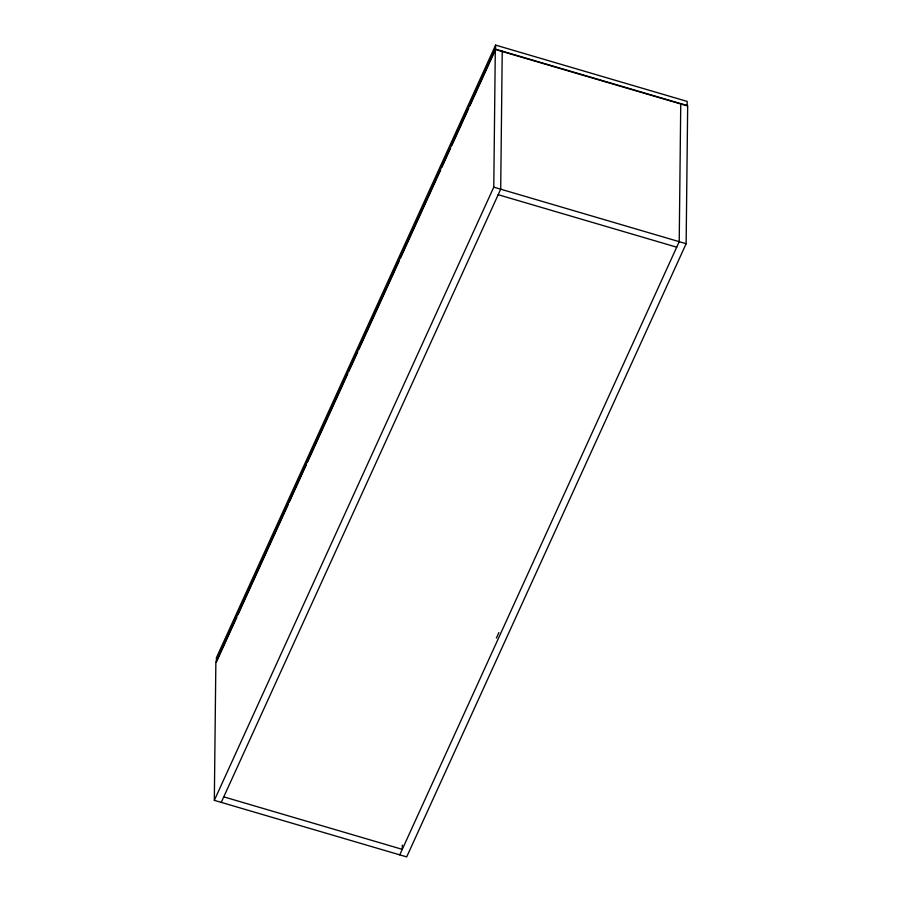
<?xml version="1.0" encoding="UTF-8"?>
<svg xmlns="http://www.w3.org/2000/svg" width="902" height="902" viewBox="0 0 902 902"><rect width="100%" height="100%" fill="white"/><g stroke="black" fill="none" stroke-linecap="round" stroke-linejoin="round"><path stroke-width="1.35" d="M214.326 800.345L215.86 662.316L495.311 49.114L687.674 105.669L686.14 243.709L406.689 856.9L214.326 800.345L493.777 187.154L495.311 49.114M402.326 845.118L402.281 849.346L223.764 796.861M495.559 49.542L495.604 45.1L687.2 101.43L687.155 105.861L495.559 49.542L469.852 105.929M502.234 51.155L500.7 189.183L221.249 802.385M680.751 103.64L679.217 241.668L399.766 854.859M495.604 45.1L216.435 657.682L216.39 662.124L236.82 617.261M237.993 614.702L288.223 504.489M289.384 501.929L306.33 464.755M307.492 462.196L347.789 373.766M348.961 371.207L357.722 351.983M358.895 349.424L399.191 260.994M400.353 258.434L440.65 170.004M441.822 167.445L450.583 148.221M451.755 145.65L468.69 108.488M496.371 638.075L498.885 632.561M493.777 187.154L686.14 243.709M498.186 194.708L676.703 247.182"/></g></svg>
